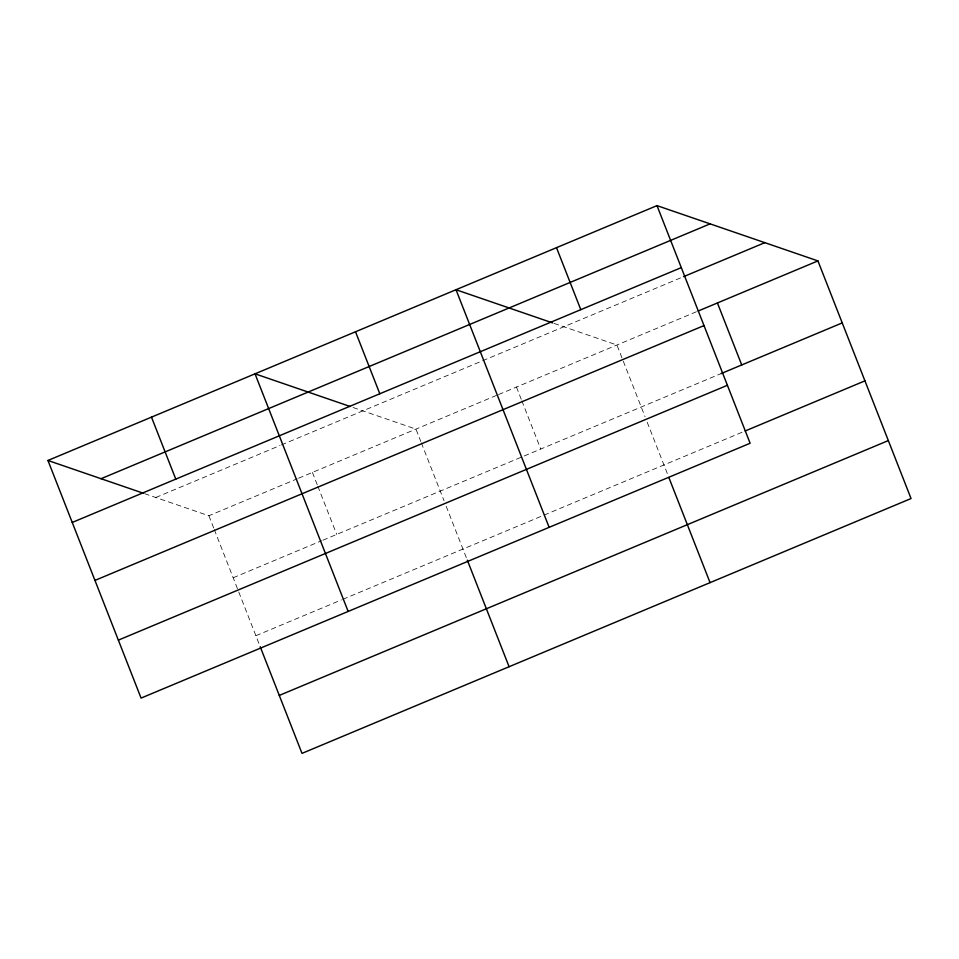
<?xml version="1.0" encoding="UTF-8"?>
<svg xmlns="http://www.w3.org/2000/svg" width="959" height="959" viewBox="0 0 959 959"><rect width="100%" height="100%" fill="white"/><g stroke="black" fill="none" stroke-linecap="round" stroke-linejoin="round"><path stroke-width="0.72" stroke-dasharray="4.79 3.6" d="M155.778 497.505L280.016 445.515M281.395 444.94L481.238 361.327M482.617 360.752L682.221 277.223M144.545 493.645L208.882 515.75L297.23 478.781M298.609 478.205L497.17 395.12M498.548 394.545L696.785 311.603M233.181 577.75L321.529 540.78M322.907 540.193L522.847 456.544M524.225 455.969L721.084 373.59M255.885 635.709L341.476 599.89M342.854 599.315L743.788 431.55M554.014 323.387L616.937 345.012L645.023 416.662M353.032 407.491L415.954 429.105L420.809 441.5M647.181 422.188L667.764 474.681M516.445 387.052L521.312 399.459M521.852 400.838L540.744 449.052M421.349 442.878L444.041 500.754M446.199 506.28L466.769 558.773M312.418 472.427L317.273 484.822M317.813 486.201L336.717 534.427M208.882 515.75L213.737 528.145M214.277 529.524L260.237 646.81"/><path stroke-width="1.44" d="M656.999 205.622L750.118 443.25L141.069 698.092L47.95 460.464L656.999 205.622L817.931 260.908L911.05 498.536L302.001 753.378L260.237 646.81M101.055 478.709L710.104 223.867M72.249 522.451L681.286 267.621M683.599 276.648L764.814 242.663M698.164 311.028L817.931 260.908M94.953 580.411L704.002 325.581M721.084 373.59L842.218 322.907M118.365 640.132L727.401 385.29M745.167 430.975L864.934 380.867M279.285 695.419L888.334 440.577M552.612 322.907L456.016 289.726L549.135 527.342M350.227 406.52L255.022 373.818L348.153 611.446M47.95 460.464L143.143 493.166M717.428 302.96L741.727 364.959M668.843 477.462L710.068 582.64M556.508 247.674L580.794 309.661M467.321 560.164L509.085 666.733M355.513 331.766L379.812 393.765M151.486 417.141L175.785 479.128"/></g></svg>
